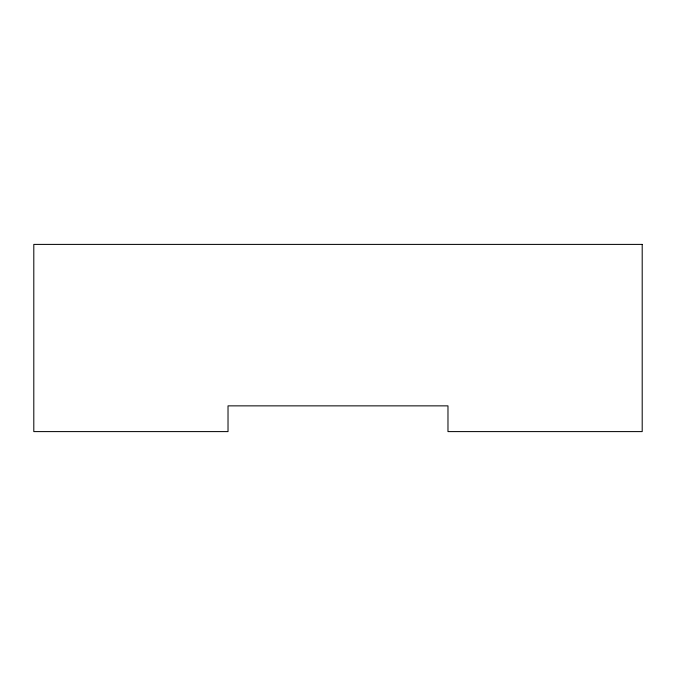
<?xml version="1.0" encoding="UTF-8"?>
<svg xmlns="http://www.w3.org/2000/svg" width="676" height="676" viewBox="0 0 676 676"><rect width="100%" height="100%" fill="white"/><g stroke="black" fill="none" stroke-linecap="round" stroke-linejoin="round"><path stroke-width="1.01" d="M642.2 244.399L33.8 244.399L33.8 431.601L228.023 431.601L228.023 405.862L447.977 405.862L447.977 431.601L642.2 431.601L642.2 244.399"/></g></svg>
